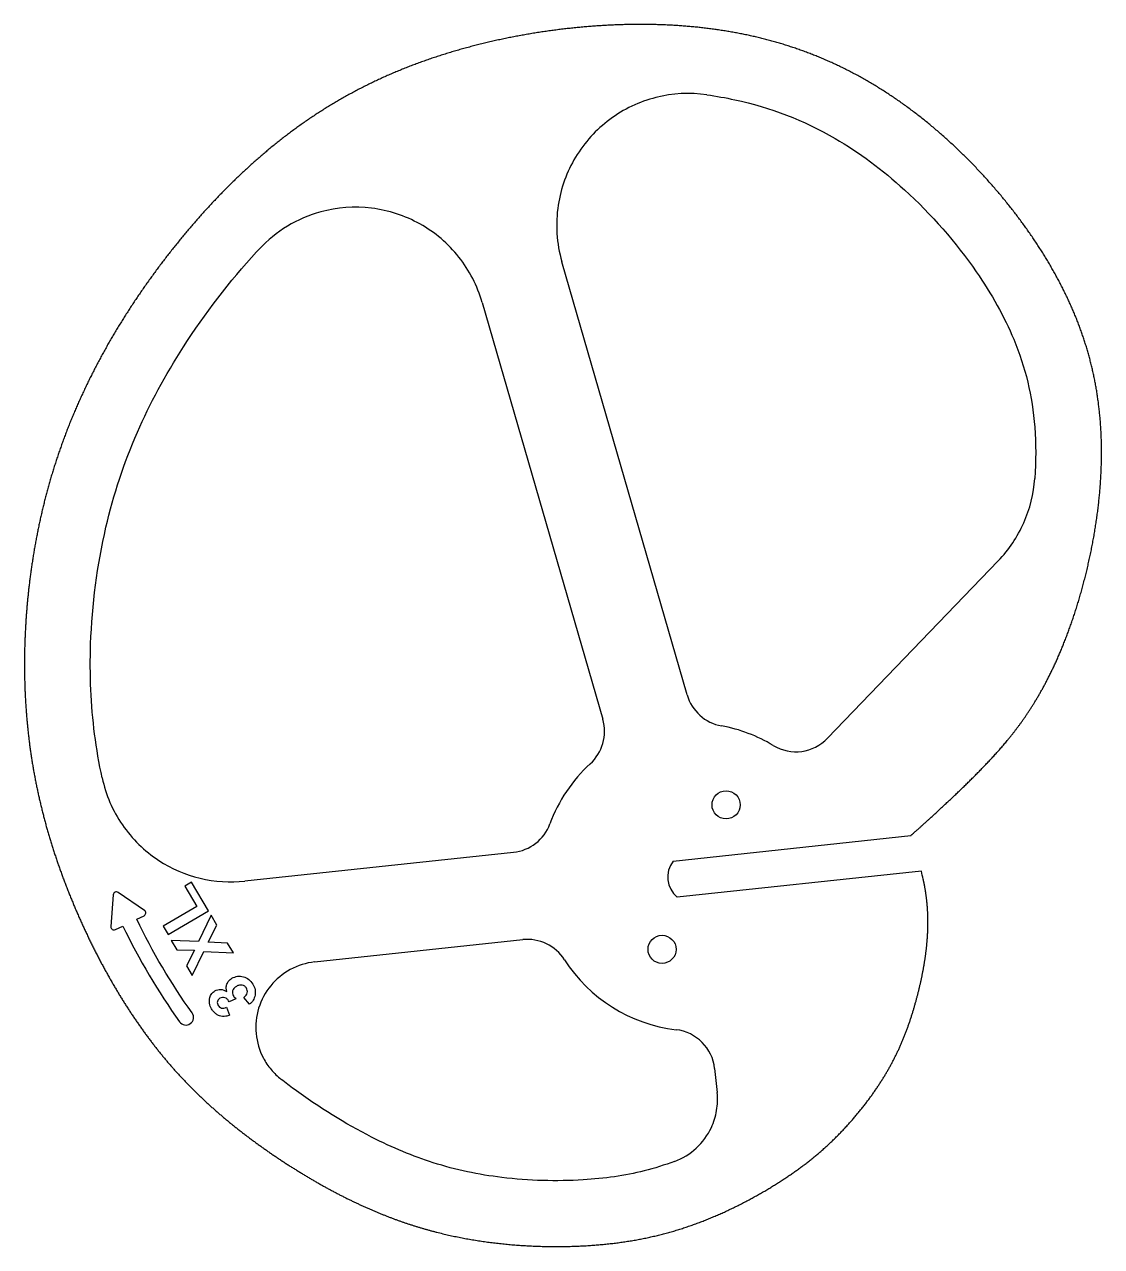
# Model space of a CAD drawing. Header units: millimetres. Extents: x -152 to 93, y -84 to 194.
import ezdxf

# ---------------------------------------------------------------- set-up
doc = ezdxf.new("R2010")
doc.units = ezdxf.units.MM
doc.layers.get('0').update_dxf_attribs({"linetype": 'CONTINUOUS'})

msp = doc.modelspace()

# ---------------------------------------------------------------- linework, layer by layer
for p, q in [((-1.59, 41.5), (-30.11, 140.18)), ((-48.26, 130.93), (-20.8, 35.95)), ((69.29, 72.06), (30.41, 31.63)), ((-4.75, 3.66), (49.37, 9.47)), ((-41.15, 5.64), (-102.28, -0.92)), ((51.76, 1.38), (-3.87, -4.59)), ((-86.41, -19.33), (-39.01, -14.24)), ((-104.34, -27.72), (-105.9, -28.38)), ((-101.28, -28.98), (-102.51, -27.39)), ((-106.46, -29.66), (-105.77, -31.46)), ((4.68, -43.62), (5.27, -49.09))]:
    msp.add_line(p, q)
for points in [[(-114.45, -1.15), (-116.01, -2.07), (-113.26, -6.71), (-120.87, -11.21), (-119.76, -13.08), (-110.6, -7.65)], [(-106.24, -15.01), (-110.65, -14.85), (-108.67, -10.91), (-110, -8.66), (-112.89, -14.63), (-119.07, -14.41), (-117.8, -16.57), (-113.75, -16.63), (-115.62, -20.24), (-114.33, -22.42), (-111.61, -16.95), (-104.92, -17.25)]]:
    msp.add_lwpolyline(points, close=True)
msp.add_lwpolyline([(-132.27, -4.02), (-132.8, -11.28, 0.57735), (-131.79, -11.96), (-130.09, -11.14, 0.041856), (-117.17, -32.96, 1), (-114.32, -30.93, -0.041856), (-126.94, -9.61), (-125.25, -8.79, 0.57735), (-125.16, -7.58), (-131.18, -3.5, 0.57735)], format="xyb", close=True)
for centre in [(7.29, 16.46), (-7.29, -16.46)]:
    msp.add_circle(centre, 3.2)
for centre, radius, start, end in [((8.02, 44.28), 10, 196.124, 259.7362), ((-30.41, 33.17), 10, -47.4882, 16.124), ((0, 0), 35, 58.9636, 79.7362), ((23.2, 38.56), 10, 238.9636, 316.124), ((0, 0), 35, 132.5118, 159.7362), ((-42.21, 15.59), 10, 276.124, 339.7362), ((0, 0), 6, 142.3618, 229.8862), ((-37, -20.43), 91.4, 12.6073, 13.8072), ((-37.95, -24.19), 10, 32.5118, 96.124), ((0, 0), 35, 212.5118, 263.2844), ((-5.26, -44.69), 10, 6.124, 83.2844)]:
    msp.add_arc(centre, radius, start, end)
msp.add_open_spline([(49.37, 9.47), (50.24, 10.24), (51.96, 11.78), (54.5, 14.08), (57.78, 17.11), (61.73, 20.86), (65.51, 24.62), (69.15, 28.47), (72.63, 32.58), (75.97, 37.13), (79.16, 42.3), (82.19, 48.22), (85, 54.93), (87.53, 62.34), (89.68, 70.3), (91.37, 78.6), (92.49, 87.03), (92.97, 95.39), (92.74, 103.55), (91.77, 111.44), (90.05, 119.05), (87.6, 126.4), (84.43, 133.54), (80.61, 140.51), (76.17, 147.3), (71.18, 153.89), (65.71, 160.21), (59.82, 166.18), (53.57, 171.71), (47.01, 176.72), (40.18, 181.13), (33.08, 184.91), (25.74, 188.03), (18.14, 190.51), (10.3, 192.34), (2.23, 193.57), (-6.04, 194.23), (-14.46, 194.34), (-22.95, 193.95), (-31.42, 193.08), (-39.8, 191.77), (-48, 190.02), (-55.96, 187.85), (-63.63, 185.25), (-71.01, 182.21), (-78.09, 178.69), (-84.89, 174.69), (-91.44, 170.18), (-97.75, 165.18), (-103.82, 159.71), (-109.64, 153.83), (-115.18, 147.61), (-120.41, 141.13), (-125.29, 134.47), (-129.79, 127.7), (-133.88, 120.85), (-137.55, 113.94), (-140.81, 106.95), (-143.65, 99.86), (-146.09, 92.64), (-148.13, 85.29), (-149.78, 77.78), (-151.05, 70.17), (-151.95, 62.49), (-152.46, 54.81), (-152.59, 47.19), (-152.33, 39.66), (-151.69, 32.26), (-150.64, 24.97), (-149.2, 17.78), (-147.37, 10.67), (-145.15, 3.61), (-142.57, -3.38), (-139.65, -10.28), (-136.42, -17.01), (-132.94, -23.49), (-129.23, -29.63), (-125.32, -35.37), (-121.22, -40.69), (-116.92, -45.61), (-112.4, -50.17), (-107.63, -54.45), (-102.59, -58.51), (-97.3, -62.38), (-91.78, -66.06), (-86.11, -69.5), (-80.34, -72.64), (-74.53, -75.42), (-68.74, -77.8), (-62.98, -79.76), (-57.26, -81.31), (-51.55, -82.5), (-45.84, -83.35), (-40.14, -83.91), (-34.45, -84.18), (-28.79, -84.2), (-23.18, -83.94), (-17.64, -83.4), (-12.16, -82.54), (-6.74, -81.31), (-1.39, -79.7), (3.87, -77.7), (8.97, -75.4), (13.82, -72.87), (18.34, -70.22), (22.5, -67.49), (26.31, -64.68), (29.87, -61.69), (33.26, -58.43), (36.54, -54.83), (39.65, -50.95), (42.49, -46.89), (44.94, -42.76), (46.97, -38.65), (48.62, -34.54), (49.98, -30.39), (51.14, -26.15), (52.12, -21.82), (52.85, -17.45), (53.28, -13.09), (53.34, -8.8), (53.08, -5.43), (52.7, -2.94), (52.38, -1.3), (52.19, -0.48)], degree=5)
for points, knots in [([(2.91, 178.21), (-0.96, 178.76), (-4.9, 178.55), (-12.47, 176.62), (-16.03, 174.93), (-22.31, 170.27), (-24.96, 167.36), (-29, 160.67), (-30.34, 156.96), (-31.27, 150.95), (-31.37, 148.77), (-31.09, 144.42), (-30.72, 142.27), (-30.11, 140.18)], [0, 0, 0, 0, 1.171933, 1.171933, 2.343867, 2.343867, 3.5158, 3.5158, 4.687734, 4.687734, 5.340931, 5.340931, 5.994128, 5.994128, 5.994128, 5.994128]), ([(2.91, 178.21), (5.07, 177.91), (7.19, 177.53), (9.26, 177.08), (17.43, 175.32), (24.92, 172.44), (32.1, 168.28), (37.58, 165.1), (42.9, 161.14), (47.92, 156.57), (54.04, 151), (59.68, 144.54), (64.26, 137.91), (67.78, 132.82), (70.65, 127.66), (72.8, 122.51), (75.46, 116.1), (77.04, 109.63), (77.59, 102.47), (77.87, 98.75), (77.87, 94.82), (77.59, 90.78)], [-0.2720978, -0.2720978, -0.2720978, -0.2720978, -0.2643743, -0.2643743, -0.2643743, -0.233909, -0.233909, -0.233909, -0.210664, -0.210664, -0.210664, -0.1823207, -0.1823207, -0.1823207, -0.1605518, -0.1605518, -0.1605518, -0.1334728, -0.1334728, -0.1334728, -0.1193872, -0.1193872, -0.1193872, -0.1193872]), ([(-48.26, 130.93), (-49.35, 134.69), (-51.15, 138.19), (-56.01, 144.31), (-59.01, 146.87), (-65.83, 150.68), (-69.58, 151.91), (-77.33, 152.85), (-81.27, 152.56), (-87.7, 150.79), (-90.25, 149.7), (-94.99, 146.83), (-97.14, 145.08), (-99.03, 143.05)], [0, 0, 0, 0, 1.171933, 1.171933, 2.343867, 2.343867, 3.5158, 3.5158, 4.687734, 4.687734, 5.517699, 5.517699, 6.347664, 6.347664, 6.347664, 6.347664]), ([(-134.8, 22.58), (-135.51, 25.88), (-136.08, 29.21), (-136.51, 32.58), (-137.36, 39.21), (-137.66, 46.08), (-137.42, 53.12), (-137.11, 62), (-135.94, 71.06), (-133.94, 79.69), (-132.2, 87.16), (-129.85, 94.31), (-126.79, 101.32), (-123.93, 107.87), (-120.43, 114.35), (-116.27, 120.81), (-111.46, 128.3), (-105.78, 135.73), (-99.62, 142.42), (-99.42, 142.63), (-99.23, 142.84), (-99.03, 143.05)], [-0.556446, -0.556446, -0.556446, -0.556446, -0.5434877, -0.5434877, -0.5434877, -0.5179645, -0.5179645, -0.5179645, -0.485758, -0.485758, -0.485758, -0.4578547, -0.4578547, -0.4578547, -0.4318091, -0.4318091, -0.4318091, -0.4015972, -0.4015972, -0.4015972, -0.4006391, -0.4006391, -0.4006391, -0.4006391]), ([(69.29, 72.06), (71.71, 74.58), (73.67, 77.5), (76.5, 83.88), (77.35, 87.3), (77.59, 90.78)], [0, 0, 0, 0, 1.047663, 1.047663, 2.095326, 2.095326, 2.095326, 2.095326]), ([(-134.8, 22.58), (-133.98, 18.76), (-132.41, 15.14), (-127.99, 8.7), (-125.17, 5.95), (-119.02, 1.93), (-115.84, 0.55), (-109.15, -1.06), (-105.7, -1.28), (-102.28, -0.92)], [0, 0, 0, 0, 1.171933, 1.171933, 2.343867, 2.343867, 3.37578, 3.37578, 4.407693, 4.407693, 4.407693, 4.407693]), ([(-86.41, -19.33), (-88.35, -19.54), (-90.23, -20.12), (-93.67, -21.98), (-95.19, -23.24), (-97.66, -26.26), (-98.59, -28), (-99.73, -31.74), (-99.92, -33.7), (-99.56, -37.59), (-99, -39.48), (-97.59, -42.16), (-97, -43.04), (-95.63, -44.68), (-94.87, -45.42), (-94.03, -46.08)], [0, 0, 0, 0, 0.585967, 0.585967, 1.171933, 1.171933, 1.7579, 1.7579, 2.343867, 2.343867, 2.929834, 2.929834, 3.249418, 3.249418, 3.569001, 3.569001, 3.569001, 3.569001]), ([(-106.4, -26.08), (-106.47, -25.78), (-106.62, -25.21), (-106.47, -24.64), (-106.39, -24.36)], [0, 0, 0, 0, 0.0890064, 0.1748392, 0.1748392, 0.1748392, 0.1748392]), ([(-106.39, -24.36), (-106.26, -24.09), (-105.99, -23.55), (-105.5, -23.21), (-105.24, -23.03)], [0, 0, 0, 0, 0.0865698, 0.1778933, 0.1778933, 0.1778933, 0.1778933]), ([(-105.24, -23.03), (-104.83, -22.84), (-104, -22.45), (-103.09, -22.61), (-102.64, -22.69)], [0, 0, 0, 0, 0.1334418, 0.2680125, 0.2680125, 0.2680125, 0.2680125]), ([(-104.24, -24.89), (-104.44, -25.03), (-104.82, -25.28), (-105, -25.69), (-105.09, -25.88)], [0, 0, 0, 0, 0.0703585, 0.1323188, 0.1323188, 0.1323188, 0.1323188]), ([(-102.9, -24.6), (-103.12, -24.59), (-103.59, -24.55), (-104.02, -24.77), (-104.24, -24.89)], [0, 0, 0, 0, 0.0655001, 0.1399104, 0.1399104, 0.1399104, 0.1399104]), ([(-101.93, -25.28), (-102.06, -25.11), (-102.3, -24.78), (-102.7, -24.66), (-102.9, -24.6)], [0, 0, 0, 0, 0.0599167, 0.1205615, 0.1205615, 0.1205615, 0.1205615]), ([(-102.64, -22.69), (-102.2, -22.86), (-101.31, -23.21), (-100.75, -24), (-100.47, -24.4)], [0, 0, 0, 0, 0.1378959, 0.2812497, 0.2812497, 0.2812497, 0.2812497]), ([(-100.47, -24.4), (-100.26, -24.81), (-99.86, -25.6), (-99.93, -26.48), (-99.96, -26.91)], [0, 0, 0, 0, 0.1349394, 0.2602639, 0.2602639, 0.2602639, 0.2602639]), ([(-109.87, -30.04), (-110.09, -29.62), (-110.5, -28.79), (-110.35, -27.89), (-110.28, -27.46)], [0, 0, 0, 0, 0.1387186, 0.2676149, 0.2676149, 0.2676149, 0.2676149]), ([(-110.28, -27.46), (-110.16, -27.13), (-109.93, -26.49), (-109.39, -26.09), (-109.13, -25.9)], [0, 0, 0, 0, 0.1014677, 0.1978141, 0.1978141, 0.1978141, 0.1978141]), ([(-109.13, -25.9), (-108.69, -25.73), (-107.77, -25.38), (-106.87, -25.84), (-106.4, -26.08)], [0, 0, 0, 0, 0.1328186, 0.2849321, 0.2849321, 0.2849321, 0.2849321]), ([(-107.97, -27.61), (-108.11, -27.7), (-108.37, -27.89), (-108.49, -28.19), (-108.55, -28.33)], [0, 0, 0, 0, 0.0493679, 0.09416704, 0.09416704, 0.09416704, 0.09416704]), ([(-106.87, -27.47), (-107.05, -27.43), (-107.44, -27.35), (-107.79, -27.52), (-107.97, -27.61)], [0, 0, 0, 0, 0.055593, 0.1140385, 0.1140385, 0.1140385, 0.1140385]), ([(-105.9, -28.38), (-106.03, -28.16), (-106.27, -27.77), (-106.68, -27.56), (-106.87, -27.47)], [0, 0, 0, 0, 0.0740381, 0.1348518, 0.1348518, 0.1348518, 0.1348518]), ([(-105.09, -25.88), (-105.13, -26.07), (-105.2, -26.45), (-105.04, -26.81), (-104.96, -26.99)], [0, 0, 0, 0, 0.0574977, 0.1141283, 0.1141283, 0.1141283, 0.1141283]), ([(-104.96, -26.99), (-104.88, -27.11), (-104.7, -27.37), (-104.47, -27.6), (-104.34, -27.72)], [0, 0, 0, 0, 0.04356602, 0.09593867, 0.09593867, 0.09593867, 0.09593867]), ([(-102.51, -27.39), (-102.33, -27.24), (-101.99, -26.95), (-101.84, -26.54), (-101.77, -26.35)], [0, 0, 0, 0, 0.0694607, 0.1291365, 0.1291365, 0.1291365, 0.1291365]), ([(-101.77, -26.35), (-101.74, -26.17), (-101.69, -25.79), (-101.85, -25.45), (-101.93, -25.28)], [0, 0, 0, 0, 0.0551537, 0.1110008, 0.1110008, 0.1110008, 0.1110008]), ([(-99.96, -26.91), (-100.08, -27.31), (-100.32, -28.13), (-100.96, -28.69), (-101.28, -28.98)], [0, 0, 0, 0, 0.1229275, 0.2505595, 0.2505595, 0.2505595, 0.2505595]), ([(-108.77, -31.25), (-108.98, -31.08), (-109.42, -30.74), (-109.72, -30.28), (-109.87, -30.04)], [0, 0, 0, 0, 0.0797328, 0.1644635, 0.1644635, 0.1644635, 0.1644635]), ([(-108.55, -28.33), (-108.57, -28.48), (-108.61, -28.79), (-108.46, -29.08), (-108.39, -29.23)], [0, 0, 0, 0, 0.04464508, 0.09347111, 0.09347111, 0.09347111, 0.09347111]), ([(-108.39, -29.23), (-108.29, -29.37), (-108.09, -29.64), (-107.77, -29.76), (-107.61, -29.82)], [0, 0, 0, 0, 0.04973901, 0.09925372, 0.09925372, 0.09925372, 0.09925372]), ([(-107.61, -29.82), (-107.43, -29.84), (-107.04, -29.89), (-106.66, -29.74), (-106.46, -29.66)], [0, 0, 0, 0, 0.0541361, 0.1179083, 0.1179083, 0.1179083, 0.1179083]), ([(-107.42, -31.74), (-107.65, -31.71), (-108.14, -31.63), (-108.56, -31.38), (-108.77, -31.25)], [0, 0, 0, 0, 0.0706267, 0.1454685, 0.1454685, 0.1454685, 0.1454685]), ([(-105.77, -31.46), (-106.06, -31.55), (-106.6, -31.73), (-107.16, -31.74), (-107.42, -31.74)], [0, 0, 0, 0, 0.0910611, 0.1675069, 0.1675069, 0.1675069, 0.1675069]), ([(-4.44, -64.76), (-6.72, -65.6), (-9.02, -66.32), (-11.35, -66.9), (-15.79, -68.02), (-20.4, -68.68), (-25.28, -68.97), (-31.29, -69.34), (-37.61, -69.17), (-43.77, -68.42), (-49.06, -67.78), (-54.21, -66.72), (-59.42, -65.06), (-63.99, -63.61), (-68.65, -61.67), (-73.43, -59.23), (-79.4, -56.19), (-85.49, -52.39), (-91.04, -48.33), (-92.06, -47.59), (-93.05, -46.83), (-94.03, -46.08)], [-0.8201084, -0.8201084, -0.8201084, -0.8201084, -0.8068846, -0.8068846, -0.8068846, -0.7815951, -0.7815951, -0.7815951, -0.7503944, -0.7503944, -0.7503944, -0.7235777, -0.7235777, -0.7235777, -0.7001155, -0.7001155, -0.7001155, -0.6708449, -0.6708449, -0.6708449, -0.6654934, -0.6654934, -0.6654934, -0.6654934]), ([(-4.44, -64.76), (-2.61, -64.08), (-0.92, -63.05), (1.95, -60.4), (3.11, -58.81), (4.52, -55.81), (4.92, -54.5), (5.37, -51.82), (5.41, -50.45), (5.27, -49.09)], [0, 0, 0, 0, 0.585967, 0.585967, 1.171933, 1.171933, 1.580687, 1.580687, 1.989441, 1.989441, 1.989441, 1.989441])]:
    msp.add_open_spline(points, degree=3, knots=knots)

doc.saveas('drawing.dxf')
